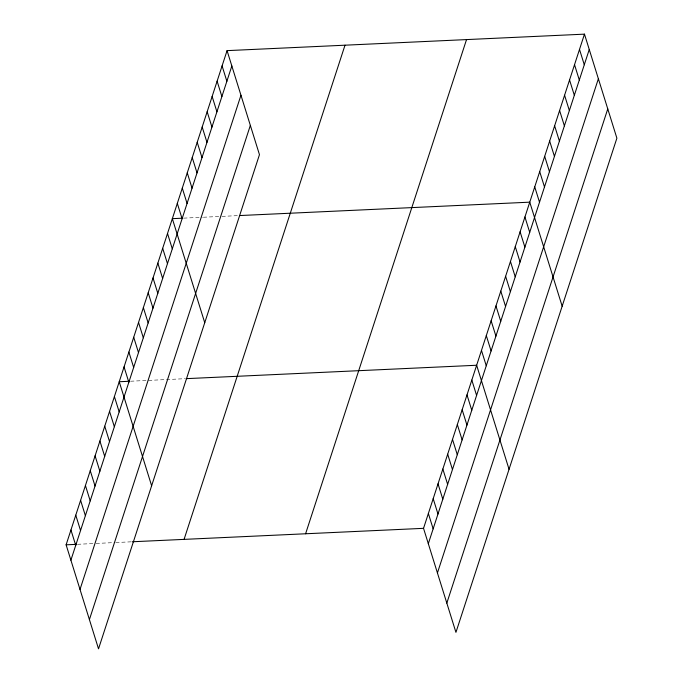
<?xml version="1.0" encoding="UTF-8"?>
<svg xmlns="http://www.w3.org/2000/svg" width="683" height="683" viewBox="0 0 683 683"><rect width="100%" height="100%" fill="white"/><g stroke="black" fill="none" stroke-linecap="round" stroke-linejoin="round"><path stroke-width="0.51" stroke-dasharray="3.42 2.56" d="M183.718 218.133L202.347 217.279M203.38 217.228L220.968 216.417M222.001 216.366L238.555 215.606M130.607 381.216L185.443 378.681M77.495 544.291L95.091 543.48M96.124 543.437L114.744 542.575M115.777 542.533L131.298 541.815"/><path stroke-width="1.02" d="M227.063 50.636L259.463 154.665L98.523 648.85L66.114 544.821L227.063 50.636L584.477 34.15L616.886 138.179L455.937 632.364L423.537 528.335L584.477 34.15M70.895 560.171L231.844 65.986M80.013 589.429L240.954 95.253M89.405 619.583L250.345 125.399M184.069 539.382L345.009 45.198M305.591 533.773L466.532 39.588M428.318 543.677L589.258 49.5M437.436 572.943L598.376 78.767M446.827 603.098L607.768 108.913M182.685 218.184L172.338 218.662L204.738 322.692M239.588 215.555L529.76 202.168L562.16 306.206M129.574 381.259L119.226 381.737L151.635 485.767M186.476 378.638L476.649 365.251L509.048 469.281M66.114 544.821L76.462 544.342M132.331 541.764L423.537 528.335M579.508 49.424L584.289 64.774M574.531 64.697L579.312 80.048M569.554 79.971L574.335 95.321M564.585 95.253L569.366 110.595M559.608 110.526L564.389 125.868M554.63 125.8L559.411 141.15M549.661 141.074L554.442 156.424M544.684 156.347L549.465 171.698M539.707 171.621L544.488 186.971M534.738 186.894L539.519 202.245M524.928 216.998L529.709 232.348M520.105 231.819L524.885 247.169M515.272 246.648L520.053 261.999M510.449 261.469L515.23 276.82M505.616 276.299L510.397 291.65M500.793 291.129L505.574 306.471M495.96 305.95L500.741 321.3M491.137 320.779L495.918 336.121M486.305 335.601L491.086 350.951M481.481 350.43L486.262 365.772M471.825 380.081L476.597 395.423M466.993 394.902L471.774 410.252M462.16 409.732L466.941 425.074M457.337 424.553L462.118 439.903M452.505 439.382L457.286 454.724M447.681 454.204L452.462 469.554M442.849 469.033L447.63 484.375M438.025 483.854L442.806 499.205M433.193 498.684L437.974 514.026M428.369 513.505L433.15 528.855M222.086 65.91L226.867 81.26M217.109 81.183L221.89 96.534M212.14 96.465L216.921 111.807M207.162 111.739L211.943 127.081M202.185 127.012L206.966 142.363M197.216 142.286L201.989 157.636M192.239 157.56L197.02 172.91M187.262 172.833L192.043 188.184M182.293 188.107L187.065 203.457M177.315 203.389L182.096 218.731M167.514 233.484L172.295 248.834M162.682 248.313L167.463 263.655M157.858 263.134L162.639 278.485M153.026 277.964L157.807 293.306M148.202 292.785L152.975 308.135M143.37 307.615L148.151 322.957M138.538 322.436L143.319 337.786M133.714 337.265L138.495 352.607M128.882 352.087L133.663 367.437M124.058 366.916L128.839 382.258M114.403 396.567L119.183 411.909M109.57 411.388L114.351 426.738M104.747 426.218L109.528 441.568M99.914 441.039L104.695 456.389M95.091 455.868L99.872 471.219M90.258 470.689L95.039 486.04M85.435 485.519L90.207 500.87M80.603 500.34L85.384 515.691M75.77 515.17L80.551 530.52M70.947 529.991L75.728 545.341"/></g></svg>
